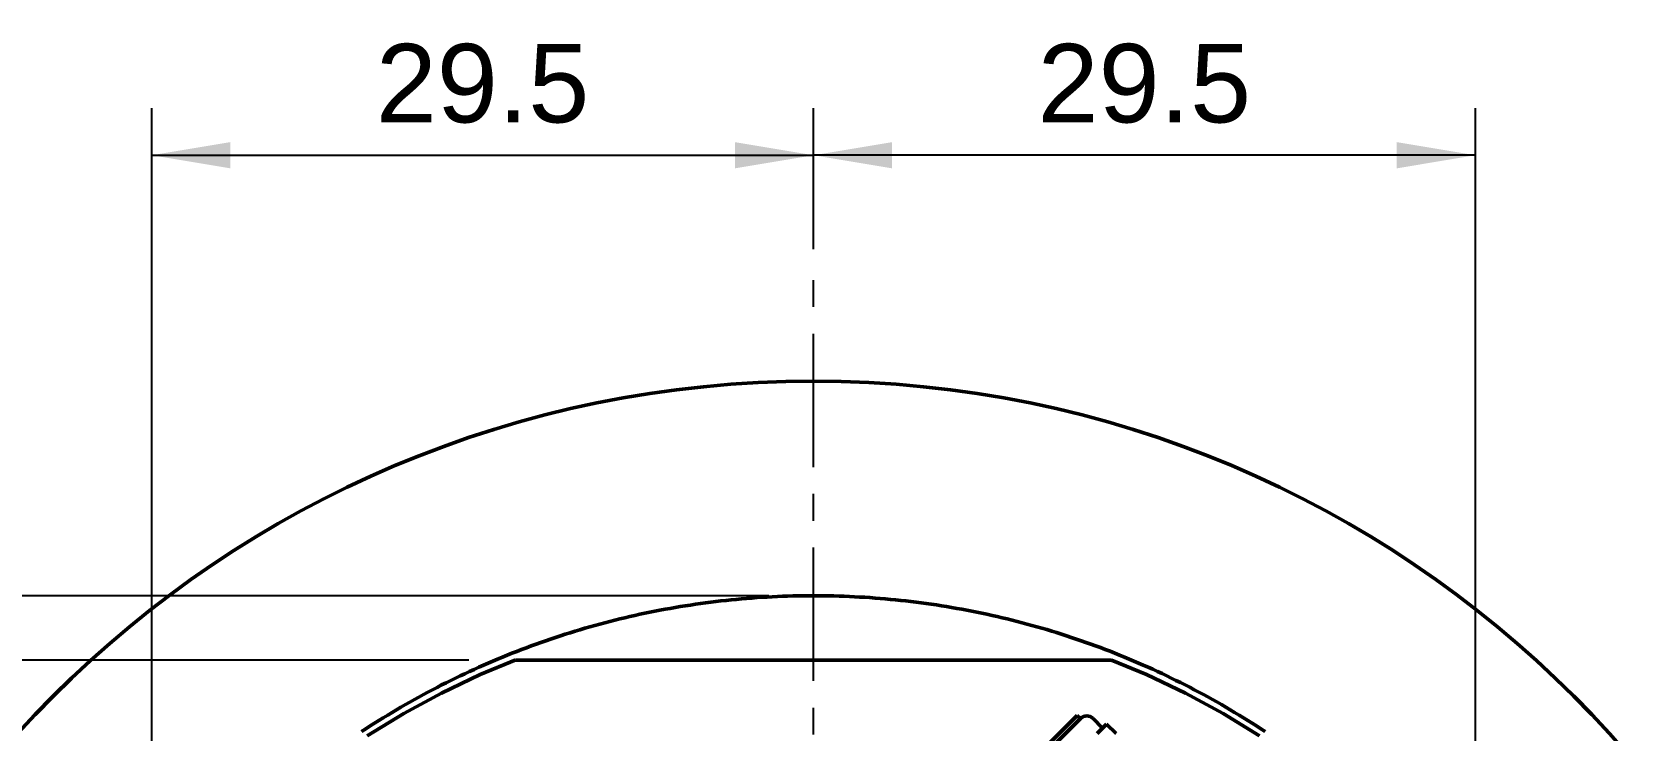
# Model space of a CAD drawing. Header units: millimetres. Extents: x 71 to 428, y 120 to 295.
# Drawn here: x 320.1 to 391.9, y 236.8 to 268 of the extents above; entities that cross this region are included whole.
import ezdxf

# ---------------------------------------------------------------- set-up
doc = ezdxf.new("R2010")
doc.units = ezdxf.units.MM
doc.header["$LTSCALE"] = 0.75
doc.linetypes.add('CENTER', pattern=[50.8, 31.75, -6.35, 6.35, -6.35])
doc.layers.add('Dim', color=3, linetype='Continuous', lineweight=25)
doc.layers.add('Visible', color=7, linetype='Continuous', lineweight=50)
doc.layers.add('尺寸标注', color=3, linetype='Continuous')
doc.styles.get("Standard").update_dxf_attribs({"font": 'arial.ttf'})
doc.dimstyles.new('Dim-ISO-25', dxfattribs={"dimtxt": 3.5, "dimasz": 3.5, "dimexe": 2.1, "dimexo": 2.1, "dimgap": 1.4, "dimtad": 1, "dimzin": 12, "dimdsep": 46, "dimtxsty": 'Standard', "dimcen": 0, "dimazin": 3, "dimtp": 0.1, "dimtm": 0.1, "dimtfac": 0.714286, "dimtmove": 0, "dimatfit": 3, "dimfxl": 1, "dimtzin": 12, "dimarcsym": 0})

# ---------------------------------------------------------------- blocks, each defined once
blk = doc.blocks.new('*D140')
at = {"color": 0, "linetype": 'ByBlock', "lineweight": -2}
for p, q in [((325.4, 221.732), (325.4, 264.594)), ((354.896, 258.313), (354.896, 264.594)), ((325.4, 262.494), (354.896, 262.494))]:
    blk.add_line(p, q, dxfattribs=at)
at = {"color": 0, "linetype": 'ByBlock'}
for points in [[(325.4, 262.494), (328.9, 261.91), (328.9, 263.077)], [(354.896, 262.494), (351.396, 261.91), (351.396, 263.077)]]:
    blk.add_solid(points, dxfattribs=at)
at = {"layer": 'Defpoints', "color": 0, "linetype": 'ByBlock'}
for p in [(354.896, 256.213), (325.4, 219.632)]:
    blk.add_point(p, dxfattribs=at)
at = {"color": 0, "linetype": 'ByBlock', "lineweight": -2, "insert": (340.148, 265.681), "char_height": 3.5, "attachment_point": 5}
blk.add_mtext('\\A0;29.5', dxfattribs=at)
blk = doc.blocks.new('*D139')
at = {"color": 0, "linetype": 'ByBlock', "lineweight": -2}
for p, q in [((354.896, 258.313), (354.896, 264.594)), ((384.4, 221.732), (384.4, 264.594)), ((384.4, 262.494), (354.896, 262.494))]:
    blk.add_line(p, q, dxfattribs=at)
at = {"color": 0, "linetype": 'ByBlock'}
for points in [[(354.896, 262.494), (358.396, 263.077), (358.396, 261.91)], [(384.4, 262.494), (380.9, 263.077), (380.9, 261.91)]]:
    blk.add_solid(points, dxfattribs=at)
at = {"layer": 'Defpoints', "color": 0, "linetype": 'ByBlock'}
for p in [(354.896, 256.213), (384.4, 219.632)]:
    blk.add_point(p, dxfattribs=at)
at = {"color": 0, "linetype": 'ByBlock', "lineweight": -2, "insert": (369.648, 265.681), "char_height": 3.5, "attachment_point": 5}
blk.add_mtext('\\A0;29.5', dxfattribs=at)
blk = doc.blocks.new('*D108')
at = {"color": 0, "linetype": 'ByBlock', "lineweight": -2}
for p, q in [((339.541, 239.992), (278.368, 239.992)), ((280.468, 239.992), (280.468, 204.496)), ((300.788, 204.496), (278.368, 204.496))]:
    blk.add_line(p, q, dxfattribs=at)
at = {"color": 0, "linetype": 'ByBlock'}
for points in [[(280.468, 239.992), (279.885, 236.492), (281.051, 236.492)], [(280.468, 204.496), (279.885, 207.996), (281.051, 207.996)]]:
    blk.add_solid(points, dxfattribs=at)
at = {"layer": 'Defpoints', "color": 0, "linetype": 'ByBlock'}
for p in [(341.641, 239.992), (302.888, 204.496)]:
    blk.add_point(p, dxfattribs=at)
at = {"color": 0, "linetype": 'ByBlock', "lineweight": -2, "insert": (277.28, 222.244), "char_height": 3.5, "attachment_point": 5, "rotation": 90}
blk.add_mtext('\\A0;35.5', dxfattribs=at)
blk = doc.blocks.new('*D109')
at = {"color": 0, "linetype": 'ByBlock', "lineweight": -2}
for p, q in [((352.909, 242.862), (269.231, 242.862)), ((271.331, 242.862), (271.331, 204.496)), ((301.822, 204.496), (269.231, 204.496))]:
    blk.add_line(p, q, dxfattribs=at)
at = {"color": 0, "linetype": 'ByBlock'}
for points in [[(271.331, 242.862), (270.748, 239.362), (271.914, 239.362)], [(271.331, 204.496), (270.748, 207.996), (271.914, 207.996)]]:
    blk.add_solid(points, dxfattribs=at)
at = {"layer": 'Defpoints', "color": 0, "linetype": 'ByBlock'}
for p in [(355.009, 242.862), (303.922, 204.496)]:
    blk.add_point(p, dxfattribs=at)
at = {"color": 0, "linetype": 'ByBlock', "lineweight": -2, "insert": (268.143, 223.679), "char_height": 3.5, "attachment_point": 5, "rotation": 90}
blk.add_mtext('\\A0;38.37', dxfattribs=at)
blk = doc.blocks.new('*D137')
at = {"color": 0, "linetype": 'ByBlock', "lineweight": -2}
for p, q in [((385.064, 220.38), (397.391, 234.288)), ((397.391, 234.288), (411.348, 234.288)), ((385.064, 220.38), (384.4, 219.632))]:
    blk.add_line(p, q, dxfattribs=at)
at = {"color": 0, "linetype": 'ByBlock'}
blk.add_solid([(385.064, 220.38), (387.822, 222.612), (386.949, 223.386)], dxfattribs=at)
at = {"layer": 'Defpoints', "color": 0, "linetype": 'ByBlock'}
for p in [(385.064, 220.38), (384.4, 219.632)]:
    blk.add_point(p, dxfattribs=at)
at = {"color": 0, "linetype": 'ByBlock', "lineweight": -2, "insert": (404.369, 237.446), "char_height": 3.5, "attachment_point": 5}
blk.add_mtext('\\A0;4*M2', dxfattribs=at)

msp = doc.modelspace()

# ---------------------------------------------------------------- linework, layer by layer
at = {"color": 6, "linetype": 'CENTER', "ltscale": 0.25}
msp.add_line((354.896, 143.812), (354.896, 257.73), dxfattribs=at)
at = {"layer": 'Visible'}
for p, q in [((351.003, 242.654), (350.775, 242.629)), ((351.231, 242.678), (351.003, 242.654)), ((351.459, 242.7), (351.231, 242.678)), ((351.687, 242.721), (351.459, 242.7)), ((351.916, 242.74), (351.687, 242.721)), ((352.145, 242.758), (351.916, 242.74)), ((352.373, 242.775), (352.145, 242.758)), ((352.602, 242.79), (352.373, 242.775)), ((352.831, 242.804), (352.602, 242.79)), ((353.06, 242.816), (352.831, 242.804)), ((353.289, 242.827), (353.06, 242.816)), ((353.518, 242.836), (353.289, 242.827)), ((353.747, 242.844), (353.518, 242.836)), ((353.977, 242.85), (353.747, 242.844)), ((354.206, 242.856), (353.977, 242.85)), ((354.435, 242.859), (354.206, 242.856)), ((354.665, 242.861), (354.435, 242.859)), ((354.894, 242.862), (354.665, 242.861)), ((355.123, 242.861), (354.894, 242.862)), ((355.353, 242.859), (355.123, 242.861)), ((355.582, 242.856), (355.353, 242.859)), ((355.811, 242.851), (355.582, 242.856)), ((356.04, 242.844), (355.811, 242.851)), ((356.27, 242.836), (356.04, 242.844)), ((356.499, 242.827), (356.27, 242.836)), ((356.728, 242.816), (356.499, 242.827)), ((356.957, 242.804), (356.728, 242.816)), ((357.186, 242.79), (356.957, 242.804)), ((357.415, 242.775), (357.186, 242.79)), ((357.643, 242.759), (357.415, 242.775)), ((357.872, 242.741), (357.643, 242.759)), ((358.1, 242.721), (357.872, 242.741)), ((358.329, 242.7), (358.1, 242.721)), ((358.557, 242.678), (358.329, 242.7)), ((358.785, 242.654), (358.557, 242.678)), ((359.013, 242.629), (358.785, 242.654)), ((346.708, 241.932), (346.485, 241.88)), ((346.932, 241.982), (346.708, 241.932)), ((347.156, 242.032), (346.932, 241.982)), ((347.38, 242.08), (347.156, 242.032)), ((347.605, 242.126), (347.38, 242.08)), ((347.829, 242.171), (347.605, 242.126)), ((348.055, 242.215), (347.829, 242.171)), ((348.28, 242.257), (348.055, 242.215)), ((348.506, 242.298), (348.28, 242.257)), ((348.732, 242.338), (348.506, 242.298)), ((348.958, 242.376), (348.732, 242.338)), ((349.184, 242.412), (348.958, 242.376)), ((349.411, 242.447), (349.184, 242.412)), ((349.638, 242.481), (349.411, 242.447)), ((349.865, 242.514), (349.638, 242.481)), ((350.092, 242.544), (349.865, 242.514)), ((350.319, 242.574), (350.092, 242.544)), ((350.547, 242.602), (350.319, 242.574)), ((350.775, 242.629), (350.547, 242.602)), ((359.241, 242.603), (359.013, 242.629)), ((359.469, 242.575), (359.241, 242.603)), ((359.696, 242.545), (359.469, 242.575)), ((359.923, 242.514), (359.696, 242.545)), ((360.15, 242.482), (359.923, 242.514)), ((360.377, 242.448), (360.15, 242.482)), ((360.604, 242.413), (360.377, 242.448)), ((360.83, 242.376), (360.604, 242.413)), ((361.056, 242.338), (360.83, 242.376)), ((361.282, 242.299), (361.056, 242.338)), ((361.508, 242.258), (361.282, 242.299)), ((361.733, 242.216), (361.508, 242.258)), ((361.959, 242.172), (361.733, 242.216)), ((362.183, 242.127), (361.959, 242.172)), ((362.408, 242.081), (362.183, 242.127)), ((362.632, 242.033), (362.408, 242.081)), ((362.856, 241.983), (362.632, 242.033)), ((363.08, 241.933), (362.856, 241.983)), ((363.303, 241.881), (363.08, 241.933)), ((344.052, 241.214), (343.833, 241.145)), ((344.271, 241.281), (344.052, 241.214)), ((344.491, 241.347), (344.271, 241.281)), ((344.711, 241.412), (344.491, 241.347)), ((344.931, 241.475), (344.711, 241.412)), ((345.152, 241.537), (344.931, 241.475)), ((345.373, 241.598), (345.152, 241.537)), ((345.595, 241.657), (345.373, 241.598)), ((345.817, 241.715), (345.595, 241.657)), ((346.039, 241.771), (345.817, 241.715)), ((346.262, 241.826), (346.039, 241.771)), ((346.485, 241.88), (346.262, 241.826)), ((363.526, 241.827), (363.303, 241.881)), ((363.749, 241.772), (363.526, 241.827)), ((363.971, 241.716), (363.749, 241.772)), ((364.193, 241.658), (363.971, 241.716)), ((364.415, 241.599), (364.193, 241.658)), ((364.636, 241.539), (364.415, 241.599)), ((364.857, 241.477), (364.636, 241.539)), ((365.077, 241.413), (364.857, 241.477)), ((365.297, 241.349), (365.077, 241.413)), ((365.517, 241.283), (365.297, 241.349)), ((365.736, 241.215), (365.517, 241.283)), ((365.955, 241.146), (365.736, 241.215)), ((342.1, 240.545), (341.885, 240.464)), ((342.315, 240.625), (342.1, 240.545)), ((342.53, 240.703), (342.315, 240.625)), ((342.746, 240.78), (342.53, 240.703)), ((342.963, 240.856), (342.746, 240.78)), ((343.18, 240.93), (342.963, 240.856)), ((343.397, 241.003), (343.18, 240.93)), ((343.615, 241.075), (343.397, 241.003)), ((343.833, 241.145), (343.615, 241.075)), ((366.173, 241.076), (365.955, 241.146)), ((366.391, 241.005), (366.173, 241.076)), ((366.608, 240.932), (366.391, 241.005)), ((366.825, 240.858), (366.608, 240.932)), ((367.042, 240.782), (366.825, 240.858)), ((367.258, 240.705), (367.042, 240.782)), ((367.474, 240.627), (367.258, 240.705)), ((367.689, 240.547), (367.474, 240.627)), ((367.903, 240.466), (367.689, 240.547)), ((341.636, 240.006), (340.046, 239.348)), ((340.398, 239.859), (340.188, 239.767)), ((340.609, 239.95), (340.398, 239.859)), ((340.82, 240.039), (340.609, 239.95)), ((341.032, 240.126), (340.82, 240.039)), ((341.245, 240.213), (341.032, 240.126)), ((341.458, 240.298), (341.245, 240.213)), ((341.671, 240.382), (341.458, 240.298)), ((341.641, 239.992), (341.636, 240.006)), ((368.189, 239.992), (341.641, 239.992)), ((341.885, 240.464), (341.671, 240.382)), ((368.117, 240.383), (367.903, 240.466)), ((368.331, 240.3), (368.117, 240.383)), ((369.748, 239.348), (368.189, 239.992)), ((368.544, 240.215), (368.331, 240.3)), ((368.756, 240.128), (368.544, 240.215)), ((368.968, 240.04), (368.756, 240.128)), ((369.179, 239.951), (368.968, 240.04)), ((369.39, 239.861), (369.179, 239.951)), ((369.6, 239.769), (369.39, 239.861)), ((340.046, 239.348), (338.321, 238.525)), ((338.733, 239.088), (338.528, 238.986)), ((338.939, 239.189), (338.733, 239.088)), ((339.146, 239.289), (338.939, 239.189)), ((339.353, 239.387), (339.146, 239.289)), ((339.561, 239.484), (339.353, 239.387)), ((339.769, 239.58), (339.561, 239.484)), ((339.978, 239.674), (339.769, 239.58)), ((340.188, 239.767), (339.978, 239.674)), ((369.81, 239.676), (369.6, 239.769)), ((371.474, 238.525), (369.748, 239.348)), ((370.019, 239.582), (369.81, 239.676)), ((370.227, 239.486), (370.019, 239.582)), ((370.435, 239.389), (370.227, 239.486)), ((370.642, 239.291), (370.435, 239.389)), ((370.849, 239.191), (370.642, 239.291)), ((371.055, 239.09), (370.849, 239.191)), ((371.26, 238.988), (371.055, 239.09)), ((338.321, 238.525), (336.641, 237.613)), ((337.31, 238.346), (337.11, 238.235)), ((337.511, 238.456), (337.31, 238.346)), ((337.713, 238.565), (337.511, 238.456)), ((337.916, 238.672), (337.713, 238.565)), ((338.12, 238.778), (337.916, 238.672)), ((338.324, 238.883), (338.12, 238.778)), ((338.528, 238.986), (338.324, 238.883)), ((371.465, 238.885), (371.26, 238.988)), ((371.669, 238.78), (371.465, 238.885)), ((373.153, 237.613), (371.474, 238.525)), ((371.872, 238.674), (371.669, 238.78)), ((372.075, 238.567), (371.872, 238.674)), ((372.277, 238.458), (372.075, 238.567)), ((372.478, 238.348), (372.277, 238.458)), ((372.679, 238.237), (372.478, 238.348)), ((336.117, 237.661), (335.921, 237.542)), ((336.314, 237.778), (336.117, 237.661)), ((336.512, 237.894), (336.314, 237.778)), ((336.71, 238.009), (336.512, 237.894)), ((336.91, 238.123), (336.71, 238.009)), ((337.11, 238.235), (336.91, 238.123)), ((372.879, 238.125), (372.679, 238.237)), ((373.078, 238.011), (372.879, 238.125)), ((373.276, 237.896), (373.078, 238.011)), ((373.474, 237.78), (373.276, 237.896)), ((373.671, 237.663), (373.474, 237.78)), ((373.868, 237.544), (373.671, 237.663)), ((334.951, 236.931), (334.759, 236.805)), ((335.143, 237.055), (334.951, 236.931)), ((336.641, 237.613), (335.011, 236.614)), ((335.337, 237.179), (335.143, 237.055)), ((335.531, 237.301), (335.337, 237.179)), ((335.725, 237.422), (335.531, 237.301)), ((335.921, 237.542), (335.725, 237.422)), ((366.656, 237.527), (365.383, 236.254)), ((366.797, 237.386), (365.524, 236.113)), ((366.797, 237.386), (366.656, 237.527)), ((367.787, 236.961), (367.363, 237.386)), ((367.542, 236.717), (367.964, 237.138)), ((367.964, 237.138), (368.388, 236.714)), ((374.783, 236.614), (373.153, 237.613)), ((374.063, 237.425), (373.868, 237.544)), ((374.258, 237.303), (374.063, 237.425)), ((374.452, 237.181), (374.258, 237.303)), ((374.645, 237.058), (374.452, 237.181)), ((374.838, 236.933), (374.645, 237.058)), ((375.029, 236.807), (374.838, 236.933))]:
    msp.add_line(p, q, dxfattribs=at)
at = {"layer": 'Visible', "extrusion": (0, 0, -1)}
msp.add_circle((-354.896, 204.496), 47.93, dxfattribs=at)
at = {"layer": 'Visible'}
msp.add_arc((367.08, 237.103), 0.4, 45, 135, dxfattribs=at)

# ---------------------------------------------------------------- dimensions: what is measured, and where the dimension line sits
at = {"layer": 'Dim'}
for base, p1, p2, picture, middle in [((271.331, 204.496), (355.009, 242.862), (303.922, 204.496), '*D109', (268.143, 223.679)), ((280.468, 204.496), (341.641, 239.992), (302.888, 204.496), '*D108', (277.28, 222.244))]:
    dim = msp.add_linear_dim(base=base, p1=p1, p2=p2, angle=90, dimstyle='Dim-ISO-25', dxfattribs=at)
    dim.commit()
    dim.dimension.update_dxf_attribs({"geometry": picture, "text_midpoint": middle})
dim = msp.add_radius_dim(center=(384.4, 219.632), mpoint=(385.064, 220.38), text='\\A0;4*M2', dimstyle='Dim-ISO-25', override={"dimtoh": 1, "dimpost": '<>', "dimtp": 0, "dimtm": 0}, dxfattribs=at)
dim.commit()
dim.dimension.update_dxf_attribs({"geometry": '*D137', "text_midpoint": (404.369, 234.288), "dimtype": 164})
at = {"layer": '尺寸标注'}
for p1, picture, middle in [((325.4, 219.632), '*D140', (340.148, 265.681)), ((384.4, 219.632), '*D139', (369.648, 265.681))]:
    dim = msp.add_linear_dim(base=(354.896, 262.494), p1=p1, p2=(354.896, 256.213), dimstyle='Dim-ISO-25', dxfattribs=at)
    dim.commit()
    dim.dimension.update_dxf_attribs({"geometry": picture, "text_midpoint": middle})

doc.saveas('drawing.dxf')
